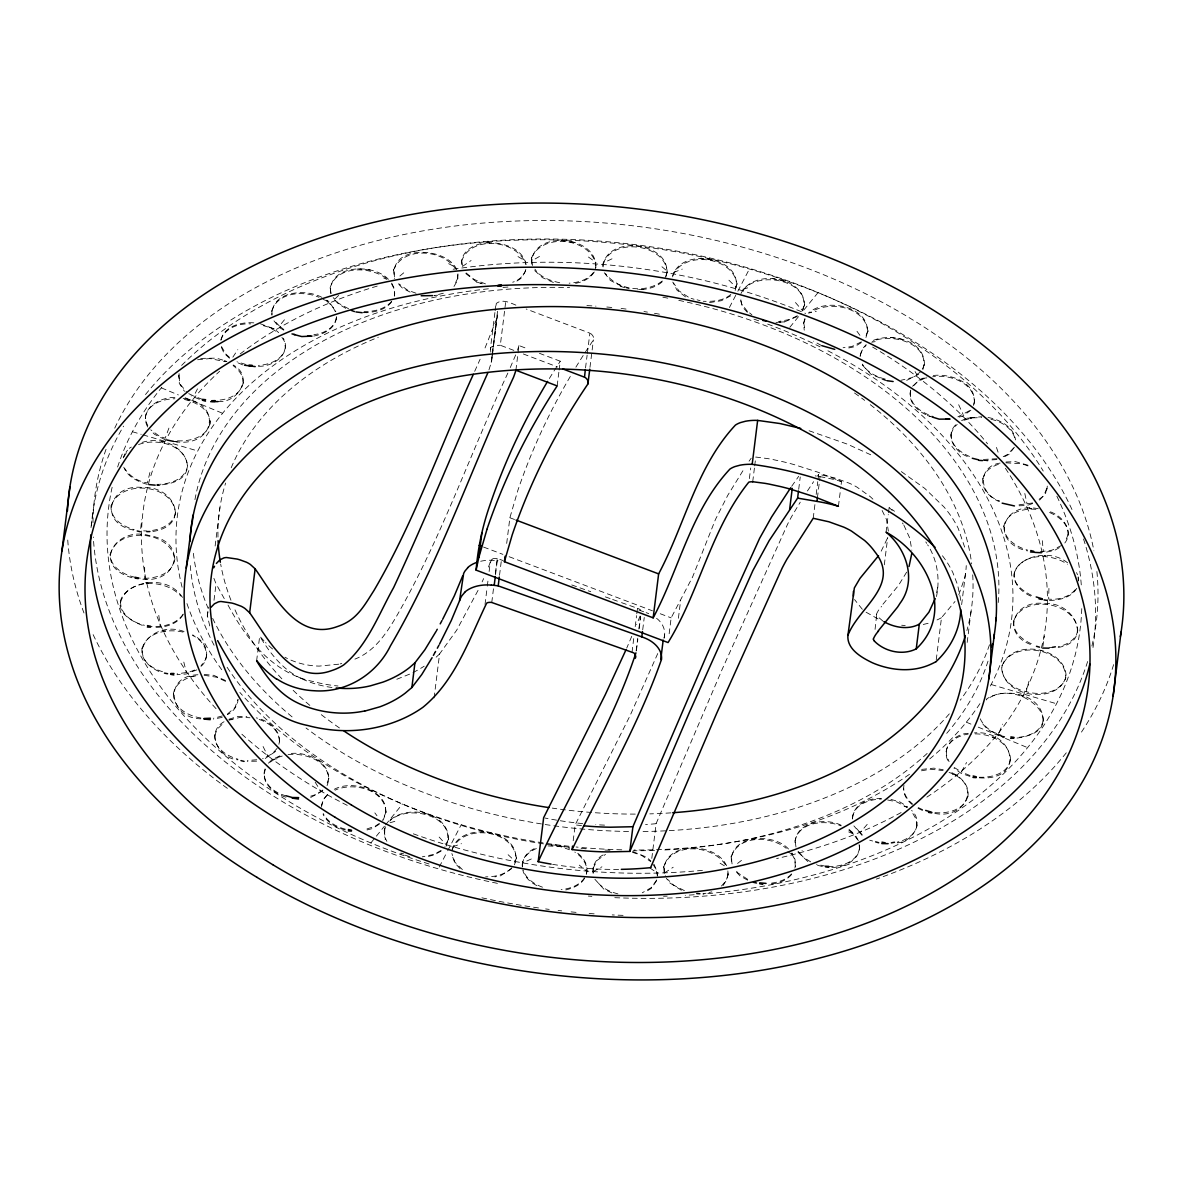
<?xml version="1.0" encoding="UTF-8"?>
<svg xmlns="http://www.w3.org/2000/svg" width="1183" height="1183" viewBox="0 0 1183 1183"><rect width="100%" height="100%" fill="white"/><g stroke="black" fill="none" stroke-linecap="round" stroke-linejoin="round"><path stroke-width="0.75" stroke-dasharray="5 3.75" d="M735.161 290.427C745.867 257.347 679.929 245.413 672.58 276.896M492.172 356.571L491.744 360.416A90.411 60.141 7.1 0 1 491.285 362.397L488.86 370.146M388.423 279.321C372.852 262.493 326.035 264.948 330.959 294.434M394.353 296.268L394.471 288.903L391.691 283.092M955.627 424.874C944.049 436.409 956.248 453.843 969.38 457.096M197.931 674.754C162.751 675.789 169.213 718.362 200.799 718.82M159.912 485.459L156.777 485.193C212.674 482.886 182.404 429.695 141.457 442.575M514.472 864.817C525.725 831.338 462.183 818.769 452.187 849.187M1066.12 675.389C1064.035 646.45 1011.509 638.465 1001.927 666.266C1012.781 638.983 1066.682 648.136 1065.691 678.229C1054.97 705.985 999.546 696.21 1002.06 665.452M841.157 825.246C824.758 816.891 792.462 822.569 795.213 845.978M831.841 867.553C844.233 867.198 860.411 860.204 859.553 845.579M1038.319 508.749C1002.474 501.089 989.165 542.539 1027.465 550.938M1048.922 588.409L1048.67 599.116C1058.474 600.077 1069.55 597.031 1075.82 589.045M1064.818 542.997C1074.948 530.014 1060.811 513.851 1047.546 511.012M804.721 318.789L803.553 323.639L804.248 330.205M865.941 337.51C875.982 308.083 826.769 295.987 808.566 313.081L816.285 311.292M489.777 242.899C476.291 241.923 457.289 251.935 462.287 267.905M494.908 312.549L490.354 349.177L490.841 352.164M515.906 305.14C510.228 302.818 502.893 298.959 496.993 302.937A5.708 3.8 7.1 0 0 496.18 303.913L496.165 307.684M968.256 733.342C954.311 733.49 939.746 748.943 948.958 762.296M979.332 777.837C1026.593 781.268 1014.334 729.497 974.408 732.883M182.493 597.371C156.733 559.367 81.804 603.241 144.311 626.118M179.077 373.621L179.298 383.44L184.459 391.322M218.116 401.584C238.064 403.166 254.153 376.164 233.184 364.985M382.73 820.662C397.592 793.29 352.312 777.113 332.689 790.259M726.569 865.705C715.257 840.64 659.67 841.098 664.284 874.355M723.109 885.505L726.968 879.487L728.21 872.374M120.636 601.526C119.927 614.539 133.221 622.687 144.4 625.289M178.677 375.987L180.274 384.342L186.544 391.913M243.18 383.292C243.935 375.883 238.7 369.747 233.125 365.621M321.525 807.087L322.663 800.595L328.327 793.157M386.057 812.514C384.978 789.268 353.126 781.756 335.07 790.185M461.666 260.497L463.278 268.792M803.671 322.796L805.283 331.122M867.952 331.713C865.453 306.427 828.514 299.964 810.222 312.667M946.341 750.821L946.518 755.138L949.062 761.675M1003.909 525.755C1003.332 538.797 1016.493 547.049 1027.598 550.095M1068.101 535.174C1068.811 523.226 1057.38 515.389 1047.443 511.647M663.707 866.666L665.29 875.42M728.033 875.272L727.87 870.895M1010.548 760.107C1010.371 741.223 987.317 732.247 971.125 734.125M910.762 390.139C906.977 403.654 920.892 414.08 932.411 417.081M1058.164 647.456C1094.482 641.349 1072.981 601.171 1045.373 603.759C1013.373 598.228 999.65 635.345 1033.469 645.445M974.023 404.231C977.779 381.725 947.598 372.053 929.853 376.09M602.827 266.234C607.145 233.095 674.428 242.944 666.162 276.393M522.206 866.222C521.91 857.616 528.771 850.429 536.476 847.723M852.485 819.05C852.485 804.632 869.017 797.593 881.453 798.466M897.305 842.858C912.862 842 924.352 822.096 911.59 810.37M224.031 721.734C204.615 732.647 219.594 758.835 237.887 759.826M321.835 297.332C305.48 288.371 271.351 291.181 271.898 315.225M259.181 719.471C269.34 722.798 280.637 731.331 279.232 743.279C281.303 729.941 267.92 720.21 256.267 717.874M313.746 336.046C324.098 334.183 336.8 327.913 336.504 315.743M152.932 531.478C191.483 525.341 174.566 485.607 143.01 487.559C108.88 483.048 97.464 523.374 134.137 530.221M111.098 505.348C109.738 518.479 123.15 526.672 134.197 529.6M175.483 513.91C174.433 483.729 119.172 478.257 110.98 506.797M209.716 625.925L207.321 615.234A24.725 16.444 7.1 0 1 207.957 612.557L208.652 610.975M214.907 734.436C213.487 747.7 226.781 756.144 237.946 759.205M271.942 310.02L271.957 314.589M336.253 318.981L336.416 316.6M586.28 874.444C588.897 865.246 582.125 856.788 574.834 852.071M667.286 272.815C665.999 243.461 611.774 236.6 602.916 264.474M910.363 391.869C909.062 404.985 922.429 413.192 933.343 416.534M974.408 402.501C974.703 382.538 949.269 374.05 932.648 376.786M663.959 638.095C666.473 630.643 662.406 622.524 656.314 618.117M852.603 818.222L852.78 815.782M1013.624 620.484C1012.264 632.432 1023.561 640.979 1033.602 644.617M1077.609 631.397C1077.077 601.585 1022.201 593.141 1013.402 621.918M916.825 826.355L916.352 819.523L911.472 811.183M1000.108 463.056C976.818 466.546 979.14 494.716 999.487 500.838M1039.591 500.143L1045.639 493.326L1046.999 485.119M1017.01 738.074C1077.683 729.541 1018.489 674.384 986.356 699.937M818.059 292.571L802.237 312.031C814.85 280.327 755.227 268.6 741.652 292.334M788.514 849.024C773.076 831.738 725.815 835.065 732.277 864.891M453.991 286.478L457.289 280.755L457.836 274.707M184.06 631.515C150.152 618.96 120.518 660.158 164.57 672.299M200.992 666.354C212.437 657.009 204.201 640.21 192.533 635.493M456.742 269.709C446.642 246.123 387.965 244.437 394.678 277.665M384.786 828.1L384.623 836.765L387.713 843.021M446.021 846.229C457.984 816.388 407.987 803.08 389.71 821.032M147.698 427.004C137.775 408.372 162.175 395.359 178.16 397.695M142.137 647.885C139.949 660.07 151.38 668.72 161.494 672.536M174.877 441.599C215.188 448.224 223.735 401.806 181.295 398.272M206.433 656.757C208.223 647.219 200.859 638.509 192.592 634.872M132.052 577.718C90.411 565.77 116.067 525.341 149.871 535.736C188.674 541.858 177.613 584.461 141.442 579.019M145.346 418.664L145.642 415.41M209.938 424.268L210.234 421.03M393.555 269.384L394.575 278.523M457.777 278.848L457.925 273.864M448.49 839.753C449.244 811.375 404.956 803.538 388.128 822.081M384.283 830.126L385.274 839.649M804.558 305.791C804.958 276.275 753.216 268.378 740.957 293.532M258.412 366.227C272.711 367.188 291.935 353.821 283.329 338.205M731.212 856.167L731.449 863.427M791.856 853.742L794.946 860.071L795.272 866.71L795.035 859.45L791.959 852.928M982.969 478.272C980.884 489.037 990.289 497.836 999.369 501.681M1046.94 489.318L1047.295 486.095M1043.095 721.275C1043.953 694.791 1005.077 686.007 986.474 699.109M285.99 797.194C274.101 793.763 260.334 782.762 264.992 768.935M327.04 785.63C335.883 763.76 306.042 749.978 288.134 753.955M875.065 629.341L876.692 614.421M321.599 804.824L321.51 805.638L323.58 799.309L328.238 793.985M492.409 355.27L496.771 318.434A90.411 60.141 7.1 0 0 497.23 316.452L497.629 312.164M936.478 596.543C940.16 578.945 937.394 560.017 927.635 544.786M140.688 528.535L141.694 519.677M1067.628 562.871C1039.694 540.232 985.025 573.4 1033.188 596.202M860.248 355.758L861.949 349.458L866.193 344.564M922.932 369.436C930.577 343.44 891.657 332.734 872.67 341.34M903.945 785.246C902.614 792.492 906.977 799.427 912.418 803.804M934.821 813.431C965.609 819.568 982.851 784.181 949.077 772.41M110.108 555.049C116.954 525.858 171.402 530.383 174.833 559.663M174.907 558.82C172.688 575.382 152.296 579.7 138.337 577.955M285.428 346.515C284.171 359.336 269.68 364.793 258.5 365.384M264.075 774.007L265.731 768.018M328.859 778.207L325.99 786.458M531.818 264.208C530.043 229.369 597.918 234.722 595.759 267.654L596.084 264.859M531.374 260.038L531.699 257.243M603.153 854.925C595.507 858.695 590.628 868.174 594.014 876.44M860.13 356.601L860.485 353.806M924.396 365.089C925.431 339.698 889.054 331.698 870.377 341.754M1014.423 572.188C1012.012 584.047 1022.984 593.408 1033.055 597.031M593.186 867.686L593.245 874.976M967.812 796.824C970.267 784.891 959.413 775.249 949.195 771.597M91.002 527.588L93.235 509.636M215.129 546.043L219.934 507.566M207.262 616.239L208.4 607.086M214.005 600.313L216.06 583.825L213.428 577.171M256.622 660.853L259.698 636.143L265.495 642.517M434.102 697.911L439.573 653.962L456.638 630.258L479.071 588.454M495.145 310.715L495.825 305.214M497.54 311.277L491.167 362.9L497.481 314.974M513.851 350.39L500.305 345.273L505.777 301.31M485.015 604.454L487.071 587.966M487.292 586.132L488.209 578.812M489.126 571.478L490.265 562.324L492.084 559.248A4.111 2.736 7.1 0 1 493.207 558.687L493.444 558.613M515.892 370.249L518.967 345.554L526.612 348.453M491.773 602.458L493.592 587.803M495.426 573.149L497.244 558.494L503.086 560.565M495.514 574.761L497.274 560.653L494.479 560.343M499.522 575.293L501.281 561.171L497.274 560.653M506.694 543.396L509.888 517.755L517.696 490.871A1282.032 852.854 7.1 0 1 570.354 376.371M557.163 385.909L558.908 371.802M559.13 370.028L560.239 361.214L539.448 353.318M585.526 367.987L587.123 355.166M587.36 353.333L589.873 333.177L526.198 309.014M589.977 367.351L593.408 339.876M573.193 840.773L575.175 824.891L630.007 715.774L658.044 652.868M586.679 872.596C588.306 863.856 582.317 855.472 574.908 851.449M632.018 652.262L633.837 637.607M635.212 626.62L636.572 615.618M636.809 613.8L637.489 608.299L621.415 602.591M636.143 651.034L637.741 638.214M638.879 629.045L640.476 616.225M636.439 650.399L637.814 639.411M639.175 628.424L640.55 617.422M642.709 629.829L644.247 617.482M664.21 638.066L664.654 634.546M669.164 633.733L671.145 617.866L692.602 576.964L715.493 519.396L727.767 495.322L744.817 467.669M678.406 618.265L680.609 600.624M651.803 858.385L656.136 823.59L722.044 669.608L787.671 524.039A491.773 327.144 7.1 0 1 792.359 515.315L800.255 502.169M749.371 478.597L750.702 468.01M752.713 481.732L754.473 467.625M754.695 465.851L755.789 457.037L768.137 458.664A137.479 91.461 7.1 0 1 772.07 459.374L783.708 461.888A206.153 137.139 7.1 0 1 793.808 464.52L817.483 472.047L841.512 481.585L840.625 488.638M798.702 489.318L800.24 476.971M813.209 518.287L815.043 503.633M816.181 494.464L817.778 481.644M818 479.825L818.68 474.324L834.429 477.828L849.29 483.211A70.433 46.847 7.1 0 1 856.95 487.115L870.082 496.52A84.304 56.074 7.1 0 1 872.906 499.167M817.409 497.851L820.041 476.675L818.828 476.483M838.436 506.28L840.403 490.398M886.067 532.187L888.27 514.546M888.477 512.786L889.143 507.492L894.525 511.278M884.307 564.823L887.723 537.348M936.241 659.818L941.491 617.689L955.006 601.482M961.646 604.631L965.757 571.67M967.176 642.458L971.066 611.315M490.354 349.177L490.708 347.876A5.708 3.8 7.1 0 1 491.507 346.885L494.923 345.466L500.305 345.273M937.587 587.714L936.093 595.478M1042.859 646.628L1044.397 636.04M516.439 857.793L514.561 864.004M737.098 283.713L734.051 291.506M794.976 841.202C799.013 821.357 825.453 819.642 841.054 825.867M859.538 847.856C857.645 861.949 841.128 867.035 828.839 866.414M173.31 694.421C174.7 682.635 187.343 676.765 197.857 675.582M950.969 435.167L951.073 434.531C950.777 445.311 960.596 452.527 969.483 456.461M951.398 432.357L951.265 433.2L954.03 427.329L957.21 424.431M187.609 465.614C185.509 479.603 169.11 484.557 156.851 484.35M330.042 288.09C336.578 265.022 370.131 266.367 386.323 278.33M394.442 295.41L394.738 293.473M946.208 751.634C947.553 741.076 958.614 735.501 968.123 734.155M1010.666 759.279C1008.404 773.416 991.724 777.822 979.435 777.216M1068.234 534.332L1064.937 542.169M728.151 874.459L726.081 880.788L721.438 886.037M1003.79 526.598C1006.556 511.485 1025.262 507.803 1038.186 509.577M663.604 867.479C671.426 840.921 714.739 844.647 726.451 866.518M386.146 811.686L382.819 819.849M868.071 330.856L864.773 338.575M803.553 323.639L805.593 317.636M120.562 602.354C127.882 577.57 166.123 579.064 180.984 596.128M214.759 735.856L217.021 729.379L223.942 722.562M175.616 512.461C173.753 524.38 160.637 529.718 149.96 530.709M278.907 744.27L279.38 741.859M461.577 261.354C470.376 234.796 517.459 239.41 525.903 264.386M522.294 864.344C523.182 856.699 529.673 851.316 536.372 848.551M586.384 873.631L586.857 871.191L579.256 865.113M178.589 376.83L178.944 375.085M243.254 382.449C241.48 393.895 228.733 399.765 218.249 400.135M271.794 311.484C276.822 292.171 303.528 290.397 318.966 297.288M336.401 317.517C334.789 327.942 323.536 333.813 313.894 334.582M852.573 817.187C854.703 804.041 869.742 799.22 881.365 799.087M917.047 824.95C915.76 834.577 906.163 840.241 897.439 842.045M1077.831 629.962C1076.56 639.5 1066.918 644.942 1058.297 646.628M910.156 393.333L910.629 390.981M974.629 401.052L973.387 405.458M142.049 648.713C146.692 631.411 169.08 628.439 183.986 632.343M206.507 655.929L205.206 660.07L201.051 665.733M384.194 830.954L385.51 826.769M448.579 838.939L444.749 846.998M145.568 416.253C148.466 403.507 163.298 398.893 174.877 398.745M731.109 856.98C738.251 834.873 770.872 835.568 786.266 848.344M794.872 868.115L795.39 865.897M210.027 423.425C206.226 438.405 187.698 442.117 174.374 440.564M1043.229 720.447C1040.833 732.188 1027.716 736.743 1017.114 737.453M393.466 270.242C402.782 246.02 442.753 249.184 455.573 268.852M457.865 277.99L454.095 285.621M149.901 472.52L147.417 482.93C138.352 481.585 129.612 476.409 124.777 468.512M804.677 304.933L800.906 312.534M982.836 479.115C984.36 470.849 992.419 465.865 999.975 463.899M1047.059 488.49L1043.288 496.15L1037.624 500.365M220.955 339.698C224.533 325.872 241.509 321.806 253.975 322.87M1001.72 667.641C1001.646 680.58 1014.659 689.334 1026.134 691.626L1028.959 681.29M496.638 318.937L484.143 350.183M593.112 868.307L597.164 860.352L605.489 854.392M1014.319 572.809C1021.935 552.195 1052.101 553.333 1067.406 564.306M967.901 796.203C964.204 810.044 947.45 813.86 934.94 812.617M123.269 457.91L124.807 453.917M860.396 354.442L862.939 348.763L866.074 345.406M924.5 364.438L921.956 370.131M220.896 340.349C224.326 327.972 239.114 323.151 250.692 323.891M531.625 257.894C542.287 232.031 591.929 237.99 595.981 265.717M595.286 268.911L595.833 267.003M525.844 269.413C524.232 275.595 518.701 280.445 512.697 282.219M887.161 538.783L880.122 553.378M1065.824 677.401C1060.722 693.12 1039.946 695.826 1026.134 691.626M452.083 850C462.405 822.939 513.747 829.283 516.365 858.414M672.787 275.609C683.863 249.983 733.445 256.519 737.024 284.364M168.918 428.113L165.191 438.183L159.572 436.276L150.729 429.828M490.265 562.324L487.751 568.816M525.666 270.877L521.185 278.271L515.063 282.264M656.595 880.744L651.389 888.3L644.794 892.44M640.033 616.092L636.631 624.55M515.684 354.915L509.252 369.954M980.219 718.776C983.694 726.214 990.748 731.789 998.556 734.081L1002.592 724.129M123.786 457.037L127.439 451.093M631.737 636.35L626.724 648.121M507.862 373.074C469.976 453.828 441.096 538.96 396.438 616.417C386.309 633.585 374.316 651.596 354.915 659.108M958.807 594.798L964.751 577.644A163.505 108.777 7.1 0 0 966.245 565.607M474.694 371.329L480.106 359.248M482.132 581.873L483.61 578.605M656.698 879.93L651.493 887.487L642.28 892.795M906.651 572.143L898.4 585.541L881.276 606.243M188.733 393.643L193.805 396.083L198.685 386.486M439.248 867.05L446.834 852.396M447.692 850.769L461.193 824.728M729.408 307.521L737.009 292.866M737.852 291.225L749.682 268.437M1014.408 447.233L1009.04 454.316L1002.4 457.865M954.163 767.442L961.409 771.952L966.57 762.488M665.216 277.517L667.463 271.351L659.892 265.036M584.476 878.511C580.173 885.683 571.833 888.551 564.099 890.37M1013.668 448.017L1007.206 454.612L1002.519 457.022M183.128 614.702C177.199 624.447 164.555 627.892 153.76 627.256M749.061 461.193L751.19 458.22M807.427 490.96L813.608 481.688M912.537 386.279L919.428 379.906L926.984 376.859M232.859 357.162L237.813 349.65M791.708 486.272L798.688 476.291M817.409 476.158L818.68 474.324M1076.796 588.306C1070.911 597.977 1058.918 600.313 1048.449 600.55M183.188 614.081C176.193 624.52 162.426 627.301 150.655 626.325M594.295 272.001C589.548 279.41 580.676 283.151 572.188 283.698M593.274 272.682C587.626 279.972 578.014 282.678 569.171 283.181M126.019 452.128L127.527 450.25M584.579 877.697C579.493 885.52 570.029 888.729 561.171 889.586M370.856 842.932L384.416 826.252M385.54 824.862L402.486 804.011M789.815 327.321L801.113 313.421M277.133 748.336L272.297 753.748L262.582 758.761M391.588 301.931C384.83 310.804 372.66 312.667 362.19 312.711M283.876 329.539L279.365 325.961L286.242 317.606M913.69 385.658L917.209 382.035L924.174 378.471M862.215 834.621L860.115 832.551L867.198 824.388M511.736 868.588L500.557 875.804L494.864 876.884M391.662 301.295C384.904 309.236 374.035 311.676 364.039 311.587M791.575 873.882C785.956 880.27 777.349 882.562 769.187 883.42M268.452 763.183L272.194 759.471L282.234 754.769M348.601 308.748L338.456 303.218L334.715 299.255L341.088 292.926M791.457 874.695C785.896 880.951 777.32 883.938 769.113 884.041M810.68 861.86L803.346 857.246L799.634 853.061L802.237 850.607M322.752 790.865L310.7 797.475M436.157 657.171L439.573 653.962M275.683 751.353L265.214 758.495M920.507 371.965L912.211 377.554L900.943 380.305M918.688 374.331L906.696 380.379M662.288 280.977C645.785 293.813 618.162 290.353 605.533 273.613M969.439 410.693L957.89 416.86M970.873 410.19L962.977 416.002L957.786 417.495M730.857 294.404C723.39 300.97 712.787 301.665 703.293 301.266M399.884 276.009L403.994 272.622M511.84 867.76C505.052 874.71 495.041 876.943 485.636 876.84M441.052 851.183L433.954 854.954L425.303 857.246M737.541 863.472L741.726 860.189M379.418 823.353L375.055 826.252L364.083 829.904M662.169 281.82C655.589 287.78 646.317 289.643 637.696 289.776M322.826 790.052L316.201 794.458L307.905 797.046M797.224 316.526L784.492 321.894L775.944 322.412M1061.595 545.452L1052.101 550.139L1040.153 551.781M861.387 341.828L851.893 346.486L843.109 347.743M379.329 824.167L372.438 828.573L363.994 830.717M462.449 266.426L471.1 260.511M227.402 714.059L234.944 707.567L238.034 699.419C237.753 705.985 233.169 711.9 227.343 714.68M270.094 762.177L276.733 757.771L285.029 755.183M664.476 872.95L673.201 867.243M861.268 342.686L854.392 346.752L845.993 348.571M129.317 448.283L131.313 447.056M1059.421 547.611L1054.585 550.376L1043.095 552.831M730.665 295.868L721.334 300.704L709.475 302.597M532.587 265.524L531.581 260.97L540.454 255.912M441.155 850.37L434.013 854.348L422.287 856.847M593.023 871.664L601.925 866.828M797.342 315.684L790.244 319.351L778.562 321.525M961.602 420.63L966.762 418.176L981.727 416.741M194.603 670.022L189.295 672.092L177.139 673.866M611.981 258.826L603.093 263.01L603.108 267.565M531.33 858.962L522.472 862.939L522.472 867.701M196.881 669.844L186.278 673.985L177.051 674.694M138.544 444.571C156.052 437.873 185.642 444.335 187.55 466.25M222.33 715.966L213.502 718.258M228.837 720.033L240.474 717.312L249.924 717.756M673.556 272.46L682.251 269.118M452.852 846.791L461.459 843.656M443.344 293.236L434.383 295.469M396.823 679.249L410.057 673.97A136.548 90.84 7.1 0 0 424.209 666.177M1032.537 503.603L1026.844 505.481L1017.676 505.836M228.925 719.22L237.517 716.573L246.863 716.366M921.453 770.798L930.503 769.246L943.088 770.532M742.909 289.317L751.205 286.789M390.02 822.732L394.93 821.342M928.123 623.308L922.089 624.742M1032.641 502.967L1017.809 504.993M963.938 420.261L972.337 417.895L981.594 417.584M708.987 892.544L711.796 891.864M340.246 663.87L341.739 663.515M200.652 358.405L216.371 358.138L225.376 360.859M997.077 458.723L981.683 459.536M702.939 893.89L706.014 893.224M256.77 759.737L247.365 760.521M338.752 664.195L319.129 666.103A51.668 34.366 7.1 0 1 296.194 662.125A57.242 38.078 7.1 0 1 284.896 657.216M222.197 717.386L213.413 719.087M197.62 359.75L209.938 358.553L225.288 361.702M871.679 342.212L875.183 341.636M996.944 459.566L982.526 460.586M272.194 759.471L278.951 758.48M1040.626 650.783L1041.824 650.635M921.661 769.394L933.816 768.137L943.206 769.719M1005.875 462.834L1021.55 463.692L1030.408 466.753M921.808 378.383L927.871 377.806M229.295 719.87L232.223 719.634M547.995 845.919L560.565 846.688L569.496 849.734M434.752 295.38L437.695 295.218M288.06 754.577C304.297 752.787 327.573 759.915 328.77 779.035M1049.129 647.53L1052.264 647.367M784.492 321.894L778.473 322.16M1006.008 461.991L1015.428 461.651L1030.541 465.925M256.637 761.157L247.277 761.349M189.162 676.454L193.894 676.425M551.219 845.076L557.577 845.076L569.659 848.329M638.628 289.436L644.779 289.465M204.141 675.286L216.622 677.223L227.447 682.221M143.646 530.856L146.81 530.99M486.716 242.752C501.888 242.071 523.832 248.001 526.228 265.717M887.634 799.959L896.877 801.926L907.391 807.501M370.323 269.99L357.71 268.837M204.215 674.458L213.694 675.316L227.52 681.393M901.683 625.23L905.217 625.556M363.95 312.445L367.07 312.741M712.684 260.023L700.114 258.678M822.407 866.518L816.27 864.98M988.042 417.481C999.812 419.595 1013.772 426.797 1015.502 439.928M984.744 460.542L987.835 460.926M260.275 323.743L274.338 328.918L278.67 332.6M574.051 242.426L561.555 240.533M862.244 364.941L871.161 374.449L885.165 379.965M902.821 339.447L890.326 337.362M815.205 475.862L816.403 476.069M632.55 851.509L646.554 857.113L650.842 860.987M825.66 866.252L816.388 864.167M990.97 419.314C1001.809 421.459 1013.742 428.956 1015.369 440.756M992.093 736.891L995.687 737.556M174.285 441.407L177.435 441.998M263.218 325.636L269.044 327.247L276.526 331.639M785.246 281.436L772.928 278.789M409.599 856.581L400.726 853.875M559.722 282.752C550.465 280.755 540.394 277.384 534.908 269.147M286.138 795.789C275.565 793.423 264.12 785.009 264.164 773.194M1001.365 736.21L987.938 729.778L981.077 722.029M202.485 399.381L193.805 396.083M485.474 283.89L474.176 279.484L465.88 272.741M345.303 829.15C336.445 826.843 327.484 821.934 323.181 813.505M882.06 379.462L887.013 380.704M604.276 272.77L610.354 280.415L623.101 287.025M184.371 399.499C195.772 402.028 209.864 409.141 210.101 422.494M626.103 287.809L629.179 288.622M970.045 775.575L961.409 771.952M927.324 415.529L930.237 416.327M890.932 799.397L899.923 801.956L907.524 806.688M200.873 717.992C188.526 716.055 173.28 708.085 173.383 693.785M869.697 840.181L872.61 841.024M269.428 327.499L274.338 328.918M400.83 853.061L403.699 853.889M132.407 431.736L141.235 434.338M142.995 434.856L165.96 441.614M173.029 443.699L197.753 450.974M991.162 684.513L1056.523 703.752M809.068 430.76L847.25 444.113L873.527 456.046M697.098 299.802L700.144 300.733M620.173 286.271L627.153 288.401M199.395 399.307L191.069 395.891M691.094 298.367L694.037 299.269M465.791 273.584L476.645 282.012L482.368 283.802M345.214 829.978C336.283 827.775 327.307 822.865 323.092 814.318M476.645 282.012L483.359 284.186M821.357 345.466L813.638 341.207M969.927 776.388L961.188 773.371L954.03 768.27M135.217 577.304C123.875 574.908 110.285 567.337 110.182 554.221M245.872 364.453L237.014 361.791M904.123 806.244L906.932 807.22M681.393 890.252L669.43 882.666L666.354 878.244M571.744 584.949L590.746 591.692M605.356 596.883L611.197 598.953M612.646 599.485L619.951 602.073M638.924 610.058L644.898 612.188M147.284 484.379C137.864 481.57 127.542 477.015 123.786 467.181M323.166 299.462L328.978 301.576L335.824 311.573M617.925 893.89C609.659 891.686 600.979 887.841 596.306 880.285M632.447 852.322L641.275 855.22L650.768 861.608M885.283 379.122C876.307 376.8 867.243 372.349 862.363 364.098M345.732 308.349L338.397 303.868L333.088 298.471M523.315 353.968L557.592 366.967M509.888 517.755L514.531 519.5M483.551 547.064L502.908 554.369M509.148 556.72L652.454 610.812M660.247 613.74L671.145 617.866M922.681 809.675L917.195 807.072M416.061 293.236L407.514 290.101L398.656 283.669M684.395 890.622L673.719 885.239L667.877 879.59M161.332 387.861L178.352 394.93M185.154 397.754L222.596 413.296M966.319 722.192L971.42 724.307M978.237 727.146L1003.761 737.748M1005.461 738.443L1027.583 747.641M848.714 831.93L855.072 834.606L858.651 841.202M242.707 364.867L236.955 362.427M553.407 282.486L542.45 277.65L534.731 270.611M383.676 277.961L386.959 279.41M998.556 734.081L1001.483 735.382M747.73 879.353L738.088 873.054L734.643 869.135M611.818 892.899L603.803 889.113L594.901 879.294M922.548 810.488L917.076 807.885M165.043 439.647L154.603 434.368L150.67 430.464M542.509 887.206C534.184 884.145 525.844 878.644 522.975 869.801M301.162 678.465C282.737 669.844 269.946 653.149 259.698 636.143M787.76 851.937L793.335 854.732M410.131 292.112L402.531 288.208L396.97 282.53M448.638 263.661L455.736 267.373M747.612 880.167L740.026 875.952L734.525 869.949M720.092 863.25L725.992 866.725M283.802 330.19L279.218 327.425L273.155 319.794M536.801 885.623C530.62 882.459 524.927 877.431 522.886 870.614M518.006 256.578L525.474 261.147M326.774 300.216L328.978 301.576M688.314 297.081L678.953 290.87L673.541 283.033M882.947 621.105L877.461 616.387A5.738 3.815 7.1 0 1 876.529 614.421M866.074 612.202L877.742 618.753A59.49 39.571 7.1 0 0 880.965 620.084M901.342 471.618L924.736 488.387L943.857 506.842A148.038 98.485 7.1 0 1 958.319 528.624L964.648 547.108M862.096 835.435L853.889 825.882M649.925 867.952L657.511 873.172L657.526 875.657M462.39 869.609L454.893 862.141L451.862 853.52M588.439 257.036L596.055 262.478M848.906 830.2L853.15 833.749L857.631 839.767M685.519 296.903L677.031 290.19L672.772 282.116M279.365 325.961L274.367 320.652M229.532 357.384L225.657 353.865L221.162 345.865M807.885 861.564L797.978 852.13M849.024 829.387L855.072 834.606M860.115 832.551L855.132 826.887M749.593 312.918L751.885 314.796M460.069 868.633L454.804 862.954L451.758 854.333M229.458 358.242L223.986 353.126L221.073 346.708M862.333 609.289L854.54 599.559M747.449 311.499L741.608 303.75L740.336 297.199M326.685 301.073L332.453 306.279L335.735 312.416M508.128 854.732L515.537 861.668M889.143 507.492L892.159 510.391M912.285 804.632C907.272 800.654 903.294 794.725 903.575 788.115M728.905 280.208L736.24 287.351M747.331 312.356L742.495 306.944L740.129 298.663M333.177 297.613L334.715 299.255M439.159 837.076L446.183 844.81M798.096 851.302L799.634 853.061M795.449 302.523L802.34 310.464M281.938 337.392L284.231 341L285.34 347.358M374.834 812.898L376.978 815.723M856.995 331.299L860.13 335.632M925.786 541.918L926.733 543.352M652.558 863.62L656.343 869.771L657.423 876.47M391.603 283.95L393.732 287.987L394.664 294.109M902.452 522.96L903.191 524.099M315.181 782.214L320.874 791.353M147.831 425.555L146.012 421.813L145.494 417.2M228.038 605.105C246.375 639.471 272.977 673.231 313.229 681.541A102.906 68.451 7.1 0 0 338.027 686.007M903.901 525.252L909.831 538.28L911.842 550.258M915.065 371.566L916.884 374.671M882.119 510.494L886.481 519.485L888.374 531.108M224.252 598.628L216.06 583.825M654.243 864.536L657.511 873.172M263.084 746.517L267.876 756.218M958.674 404.719L963.184 414.538M1076.545 572.572L1077.506 574.775M996.47 447.44L998.777 454.257M183.809 662.096L186.411 672.565M331.048 293.576L330.116 287.439M795.982 847.043L795.065 840.595M1078.186 576.816L1078.63 581.06M1024.803 493.503L1027.081 504.032M859.095 844.514L859.45 848.477M1078.068 577.644L1078.378 580.084M158.803 615.367L160.178 626.014M1042.297 540.705L1043.332 551.382M531.478 259.181L531.581 260.97M144.651 567.293L144.74 578.014M1113.617 664.624A530.635 352.992 7.1 0 1 1079.443 735.087M1066.282 752.817A530.635 352.992 7.1 0 1 876.278 879.102M623.071 915.361A530.635 352.992 7.1 0 1 612.202 914.917M594.132 913.853A530.635 352.992 7.1 0 1 586.901 913.306M576.062 912.359A530.635 352.992 7.1 0 1 570.635 911.842M561.688 910.88A530.635 352.992 7.1 0 1 558.11 910.481M549.193 909.387A530.635 352.992 7.1 0 1 545.629 908.928M538.502 907.938A530.635 352.992 7.1 0 1 479.559 897.305M227.373 788.351A530.635 352.992 7.1 0 1 91.579 631.278M83.978 612.986A530.635 352.992 7.1 0 1 67.594 537.881M972.722 574.849A379.166 252.245 7.1 0 1 966.895 630.583M670.953 812.854A379.166 252.245 7.1 0 1 649.807 813.874M635.271 814.096A379.166 252.245 7.1 0 1 552.284 808.107M339.447 727.944A379.166 252.245 7.1 0 1 319.321 713.127M309.857 705.393A379.166 252.245 7.1 0 1 291.58 688.787M281.835 678.805A379.166 252.245 7.1 0 1 233.613 606.716M230.966 600.254A379.166 252.245 7.1 0 1 220.674 564.069M217.983 537.082A379.166 252.245 7.1 0 1 225.628 483.063M231.203 467.758A379.166 252.245 7.1 0 1 378.294 337.259M586.901 305.598A379.166 252.245 7.1 0 1 595.951 306.146M606.805 307.018A379.166 252.245 7.1 0 1 612.217 307.521M621.105 308.467A379.166 252.245 7.1 0 1 626.399 309.103M643.966 311.558A379.166 252.245 7.1 0 1 647.456 312.12M654.48 313.303A379.166 252.245 7.1 0 1 659.803 314.249M854.525 393.007A379.166 252.245 7.1 0 1 864.669 400.372M870.289 404.675A379.166 252.245 7.1 0 1 971.687 563.921M91.313 525.917A504.668 335.721 7.1 0 1 123.594 426.131M145.494 394.56A504.668 335.721 7.1 0 1 636.247 245.739A504.668 335.721 7.1 0 1 1073.188 512.195M1083.51 538.96A504.668 335.721 7.1 0 1 1092.663 649.615M988.012 661.149A405.133 269.517 7.1 0 1 944.803 735.501M927.176 753.423A405.133 269.517 7.1 0 1 661.696 850.133M654.524 850.414A405.133 269.517 7.1 0 1 633.156 850.769M609.984 850.266A405.133 269.517 7.1 0 1 602.635 849.926M586.073 848.817A405.133 269.517 7.1 0 1 580.557 848.344M569.57 847.265A405.133 269.517 7.1 0 1 226.471 666.31M214.108 645.282A405.133 269.517 7.1 0 1 190.049 562.221M493.429 558.583A7.364 4.895 7.1 0 1 497.244 558.524M637.474 608.343A6.403 4.259 7.1 0 1 640.683 610.058M656.166 823.679A257.169 171.077 7.1 0 1 645.563 824.566M604.528 825.128A257.169 171.077 7.1 0 1 595.774 824.669M582.657 823.605A257.169 171.077 7.1 0 1 545.067 818.03M618.62 869.387A257.169 171.077 7.1 0 1 552.505 864.329M941.491 617.689A72.459 48.207 7.1 0 1 936.463 620.217M960.552 600.343A163.505 108.777 7.1 0 0 960.226 597.252L957.594 584.875L952.847 572.587A148.038 98.485 7.1 0 0 940.692 553.54M575.884 367.159A1282.032 852.854 7.1 0 1 593.467 339.905A10.1 6.714 7.1 0 0 590.006 333.074M480.682 561.26A31.349 20.85 7.1 0 1 494.479 560.431M646.125 612.617A33.849 22.521 7.1 0 1 648.728 613.666M581.504 825.571A227.861 151.587 7.1 0 1 575.175 824.891M820.041 476.69A123.328 82.041 7.1 0 1 841.512 481.555M549.37 378.501A1307.171 869.579 7.1 0 1 560.284 361.229M518.982 345.554A233.554 155.357 7.1 0 1 517.429 350.257M272.578 648.979A95.719 63.675 7.1 0 1 265.539 642.502M331.979 687.486A73.982 49.213 7.1 0 1 301.133 678.495M876.396 614.347A50.115 33.331 7.1 0 1 881.601 606.391M1096.892 571.522A504.668 335.721 7.1 0 1 1091.362 648.254M1087.635 661.534A504.668 335.721 7.1 0 1 613.4 897.616M591.884 896.344A504.668 335.721 7.1 0 1 588.306 896.063M497.437 883.346A504.668 335.721 7.1 0 1 93.309 536.993M92.984 522.827A504.668 335.721 7.1 0 1 106.1 449.141M114.736 428.157A504.668 335.721 7.1 0 1 637.489 226.352A504.668 335.721 7.1 0 1 1093.891 550.775M989.491 644.75A405.133 269.517 7.1 0 1 960.212 700.247M949.313 713.852A405.133 269.517 7.1 0 1 641.097 831.516M628.557 831.472A405.133 269.517 7.1 0 1 306.042 728.003M292.097 716.898A405.133 269.517 7.1 0 1 212.57 618.191M208.282 608.668A405.133 269.517 7.1 0 1 193.051 550.376M194.944 499.64A405.133 269.517 7.1 0 1 569.6 287.543M662.879 297.229A405.133 269.517 7.1 0 1 668.203 298.22M678.791 300.349A405.133 269.517 7.1 0 1 998.156 603.641M1005.432 468.305A454.908 302.611 7.1 0 1 925.594 797.948M901.121 812.558A454.908 302.611 7.1 0 1 776.625 858.562M702.451 870.348A454.908 302.611 7.1 0 1 412.335 833.453M347.24 805.357A454.908 302.611 7.1 0 1 240.06 732.573M216.045 708.676A454.908 302.611 7.1 0 1 219.654 371.24M240.193 353.939A454.908 302.611 7.1 0 1 379.817 285.325M453.148 269.251A454.908 302.611 7.1 0 1 805.608 313.436M872.655 347.092A454.908 302.611 7.1 0 1 987.554 443.847M827.908 350.804A420.29 279.587 7.1 0 1 988.944 688.683M979.938 703.648A420.29 279.587 7.1 0 1 928.019 760.314M909.461 774.318A420.29 279.587 7.1 0 1 634.014 850M621.755 849.808A420.29 279.587 7.1 0 1 576.077 846.998M569.053 846.259A420.29 279.587 7.1 0 1 239.868 692.425M221.724 669.711A420.29 279.587 7.1 0 1 186.5 602.221M182.093 587.182A420.29 279.587 7.1 0 1 492.069 288.43M502.967 287.439A420.29 279.587 7.1 0 1 510.272 286.892M753.941 319.144A420.29 279.587 7.1 0 1 760.817 321.569M767.634 324.083A420.29 279.587 7.1 0 1 820.1 346.826M1081.765 608.639A489.525 325.65 7.1 0 1 703.146 894.052M694.199 894.747A489.525 325.65 7.1 0 1 685.223 895.324M667.168 896.137A489.525 325.65 7.1 0 1 663.545 896.256M429 863.96A489.525 325.65 7.1 0 1 112.799 484.335M117.635 467.004A489.525 325.65 7.1 0 1 161.864 387.211M181.62 365.414A489.525 325.65 7.1 0 1 633.304 244.423A489.525 325.65 7.1 0 1 1043.229 471.041M1056.877 496.209A489.525 325.65 7.1 0 1 1081.425 587.064M163.21 441.984L161.672 442.043L163.21 441.984M971.79 418.028L966.762 418.176L971.761 418.028M165.827 630.909L162.278 630.672L165.842 630.923M1023.901 695.944L1021.476 695.737L1023.901 695.944M190.537 400.046L187.786 399.736L190.537 400.046M1031.561 508.498L1028.914 508.113L1031.546 508.498M148.052 583.16L145.76 582.746L148.082 583.16M226.885 361.466L224.282 360.919L226.899 361.466M957.224 775.457L952.581 774.214L957.224 775.457M1045.595 555.966L1044.234 555.537L1045.609 555.98M141.442 534.864L140.407 534.45L141.428 534.864"/><path stroke-width="1.5" d="M911.782 553.496L909.047 566.48M61.93 550.967L69.915 486.849M186.219 568.136L191.809 523.256M487.973 372.541C455.928 443.95 426.693 516.616 393.643 587.567C378.797 613.977 367.795 645.075 343.795 664.861A52.244 34.765 7.1 0 1 338.974 667.626A53.974 35.904 7.1 0 1 331.817 670.554C291.476 685.386 268.911 639.826 249.657 612.779L255.129 568.831L250.471 564.557A22.788 15.157 7.1 0 0 246.522 562.25L240.09 559.884A75.446 50.189 7.1 0 0 237.265 559.086L226.471 557.518A9.863 6.566 7.1 0 0 223.838 557.932L219.905 559.84L216.371 563.448M364.808 711.087L379.832 706.828A109.442 72.799 7.1 0 0 405.281 693.105L411.876 687.515L414.952 662.805L424.86 649.807L435.95 631.589M439.588 643.981L451.241 620.587L459.566 600.698L463.632 573.504A37.279 24.799 7.1 0 1 465.082 570.916L467.788 567.736M752.713 481.806A9.893 6.58 7.1 0 0 748.913 482.102A4.969 3.312 7.1 0 0 748.558 482.457C710.554 529.984 699.582 591.441 668.07 642.561L476.098 570.117C477.902 547.788 482.62 525.755 490.058 504.638A1307.171 869.579 7.1 0 1 547.611 381.399M476.098 570.117L478.804 557.504L481.88 532.808M798.481 491.078L797.608 498.132L769.201 540.572L752.92 570.502L689.423 712.314L629.829 851.42L607.308 851.908A227.861 151.587 7.1 0 1 572.099 849.586C602.472 786.488 638.406 725.49 661.563 659.242C662.332 649.452 654.007 641.866 645.637 638.362A33.849 22.521 7.1 0 0 641.822 636.883L498.206 585.881L494.198 585.348L495.293 576.52M498.206 585.881L499.3 577.053M935.028 547.271C886.333 499.67 818.947 473.377 752.181 464.342A37.693 25.065 7.1 0 0 740.04 465.185L735.072 466.531A25.346 16.858 7.1 0 0 729.97 469.03C690.976 510.716 679.397 568.668 653.164 617.851L504.402 561.703L505.097 556.217M504.402 561.703L512.224 534.834A1282.032 852.854 7.1 0 1 587.995 383.854A10.1 6.714 7.1 0 0 584.535 377.037L585.304 369.821M587.936 383.839L589.755 369.185M572.099 849.601L572.528 846.067M625.984 649.807L605.208 694.85L543.648 817.704L538.176 861.668C570.31 792.004 611.862 725.785 635.922 652.853M641.822 636.883L642.487 631.589M653.164 617.851L658.635 573.888C684.868 524.72 696.462 466.767 735.442 425.067A25.346 16.858 7.1 0 1 740.543 422.568L745.512 421.237A37.693 25.065 7.1 0 1 757.667 420.409L780.026 423.544L800.743 428.423M629.829 851.42L632.905 826.725L706.902 654.894L759.649 538.28L771.538 517.06L790.732 487.692M660.765 659.508L663.19 640.107M752.181 464.342L757.652 420.379M789.608 509.577L792.255 488.402M817.409 497.851L816.965 501.385L797.608 498.132M936.019 661.652A72.459 48.207 7.1 0 1 930.977 664.181C916.884 670.746 900.559 671.027 885.653 667.256A59.49 39.571 7.1 0 1 872.27 662.717C861.697 657.585 846.777 649.216 847.915 635.404L854.363 587.921L859.967 578.398L878.525 555.714M874.385 641.097C884.766 651.715 902.703 655.722 916.234 648.861L919.309 624.166L928.936 612.158L935.206 598.539M988.796 678.983L994.385 634.103M1113.085 696.151L1121.07 632.033M853.387 591.441L853.431 596.143M847.915 635.404C858.355 607.441 901.476 584.86 874.681 551.529A84.304 56.074 7.1 0 0 864.596 540.483L851.479 531.078A70.433 46.847 7.1 0 0 843.819 527.16L828.943 521.792L813.209 518.287L786.887 559.278A491.773 327.144 7.1 0 0 782.2 568.003L716.573 713.556L650.65 867.553M478.804 557.504L486.982 529.333M459.566 600.698L460.557 598.199A37.279 24.799 7.1 0 1 462.006 595.611L464.712 592.432M462.642 576.003L454.316 595.877L442.679 619.271M473.348 374.346C440.253 446.405 414.139 521.954 373.932 590.554C366.878 601.496 360.386 613.504 349.266 620.898A52.244 34.765 7.1 0 1 344.445 623.663A53.974 35.904 7.1 0 1 337.288 626.591C296.948 641.423 274.382 595.862 255.129 568.831M213.753 567.796L214.537 566.273M442.028 620.484L440.209 623.87M438.952 645.179L437.326 648.21M435.566 651.449L434.974 652.528M434.575 653.253L433.392 655.367M437.252 629.267L436.468 630.657M432.091 657.689L421.784 674.502L411.876 687.515M210.899 607.411L214.419 603.788L218.367 601.896A9.863 6.566 7.1 0 1 220.999 601.482L231.779 603.049A75.446 50.189 7.1 0 1 234.618 603.848L241.051 606.199A22.788 15.157 7.1 0 1 244.999 608.52L249.657 612.779M878.2 630.938L897.483 607.204A176.666 117.516 7.1 0 0 899.967 603.389C917.18 580.454 906.592 548.912 886.067 532.187C926.629 553.984 955.391 612.129 916.234 648.861M936.019 661.652C947.524 650.99 956.056 637.016 959.28 621.593A163.505 108.777 7.1 0 0 960.773 609.556M414.952 662.805L410.131 667.079A109.235 72.666 7.1 0 1 382.908 682.133L370.486 685.815A73.982 49.213 7.1 0 1 336.209 687.974M919.309 624.166C908.16 630.11 894.422 627.582 883.849 621.652M891.39 842.858L894.496 842.266M1052.264 647.367L1055.369 646.805M498.058 285.295L501.208 284.822M210.411 718.214L204.038 718.465M432.727 295.602L421.163 295.765M632.905 826.725L610.384 827.213A227.861 151.587 7.1 0 1 583.618 825.778M298.648 797.608L292.275 797.505L286.138 795.789M312.031 336.12L301.724 336.563L293.813 334.449M1010.652 738.325L1013.861 738.207M211.92 400.726L215.099 400.623M146.751 531.625L149.886 531.551M307.58 336.12L310.715 336.076M210.678 401.673L218.116 401.584M950.097 419.063L939.184 419.152L932.411 417.081M255.232 366.612L244.511 365.222M170.781 673.497L173.99 673.497M893.135 381.532L887.013 380.704M362.19 312.711L355.95 311.942M888.152 843.656L881.779 843.583M945.779 418.959L948.899 419.004M1049.025 648.166L1042.622 648.062M759.737 882.858L766.066 883.39M147.387 627.049L150.581 627.153M211.861 401.362L215.01 401.466M348.29 830.924L351.469 831.072M825.66 866.252L828.839 866.414M696.728 893.594L699.878 893.742M497.969 286.138L501.03 286.301M1034.696 552.387L1041.424 552.742M978.977 460.364L982.526 460.586M155.195 485.148L148.866 484.572M972.958 777.423L976.152 777.63M1030.511 551.973L1033.705 552.18M248.992 365.089L252.171 365.325M491.403 585.053L494.198 585.348M210.263 719.634L203.964 719.101M752.713 481.732L765.061 483.359A137.479 91.461 7.1 0 1 768.994 484.069L780.632 486.597A206.153 137.139 7.1 0 1 790.732 489.215L814.407 496.742L838.436 506.28A123.328 82.041 7.1 0 0 816.965 501.4M202.485 399.381L205.62 399.691M825.571 866.873L828.721 867.228M978.43 459.803L972.293 458.25M1044.027 599.929L1046.97 600.343M135.143 578.147L138.278 578.576M248.933 365.724L252.083 366.168M298.5 799.028L292.201 798.126M1010.874 736.905L1013.994 737.379M1014.467 505.954L1002.164 503.159M928.551 812.366L931.672 812.898M1039.044 598.909L1042.179 599.456M834.754 349.355L821.801 345.658M170.707 674.325L173.857 674.931M164.496 673.127L167.587 673.719M881.986 842.178L885.106 842.814M166.759 439.987L173.605 441.392M135.217 577.304L138.337 577.955M762.798 320.445L765.874 321.096M759.619 883.686L762.739 884.352M753.438 882.311L756.514 883.006M147.52 625.615L150.655 626.325M1001.365 736.21L1004.441 736.905M348.438 829.52L351.558 830.244M931.775 812.277L925.668 810.414M1042.282 598.82L1036.19 596.942M137.213 530.99L140.348 531.744M291.994 333.917L295.011 334.656M240.962 760.61L244.082 761.394M973.18 776.004L976.286 776.817M1030.733 550.524L1033.838 551.352M875.627 841.867L878.688 842.74M1036.471 646.302L1039.532 647.175M202.411 400.224L205.487 401.155M351.455 310.478L354.471 311.573M516.084 520.091L658.635 573.888M479.174 545.422L481.363 546.235M562.945 368.992L584.387 377.14M276.467 678.761L280.43 681.171A57.302 38.122 7.1 0 0 294.848 687.412A51.594 34.322 7.1 0 0 314.308 690.754C346.294 693.12 376.445 674.295 390.42 645.903C440.165 560.668 472.017 466.575 513.511 377.303A233.554 155.357 7.1 0 0 515.906 370.249L557.163 385.909A1307.171 869.579 7.1 0 0 486.938 529.333M635.079 654.066L635.759 656.535A10.81 7.202 7.1 0 1 635.227 658.354M256.622 660.853C266.589 677.341 278.863 693.563 296.489 702.362A73.523 48.917 7.1 0 0 364.719 710.939M217.657 640.624C237.679 677.489 263.558 716.617 307.757 725.504A102.906 68.451 7.1 0 0 332.556 729.97C357.074 732.425 382.227 728.314 404.586 717.918A136.548 90.84 7.1 0 0 422.982 707.242C455.1 680.979 469.193 639.411 486.612 603.212A4.111 2.736 7.1 0 1 487.736 602.635L487.973 602.576A7.364 4.895 7.1 0 1 491.758 602.487L632.018 652.262A6.403 4.259 7.1 0 1 635.212 654.007M67.431 511.071A530.635 352.992 7.1 0 1 634.99 208.652A530.635 352.992 7.1 0 1 1120.316 636.631M965.358 635.818A379.166 252.245 7.1 0 1 672.698 812.736M548.779 807.59A379.166 252.245 7.1 0 1 344.002 731.035M220.363 562.25A379.166 252.245 7.1 0 1 218.086 540.557M1089.809 664.018A504.668 335.721 7.1 0 1 548.084 911.368A504.668 335.721 7.1 0 1 90.766 534.834M992.611 643.729A405.133 269.517 7.1 0 1 991.842 647.175M189.931 541.474A405.133 269.517 7.1 0 1 624.151 310.952A405.133 269.517 7.1 0 1 993.631 638.524M650.694 867.642A257.169 171.077 7.1 0 1 621.312 869.342M551.071 864.093A257.169 171.077 7.1 0 1 538.161 861.697M467.625 567.648A31.349 20.85 7.1 0 1 477.4 562.176M276.216 678.924A105.154 69.945 7.1 0 1 256.874 660.765M464.535 592.343A31.349 20.85 7.1 0 1 491.403 585.127M874.444 641.068A5.738 3.815 7.1 0 1 873.453 639.116M873.32 639.057A50.115 33.331 7.1 0 1 878.525 631.086M996.337 617.511A405.133 269.517 7.1 0 1 995.716 620.957M192.326 522.221A405.133 269.517 7.1 0 1 192.829 515.241M257.051 877.387A530.635 352.992 7.1 0 0 1109.772 713.29A530.635 352.992 7.1 0 0 395.699 280.016A530.635 352.992 7.1 0 0 257.051 877.387M351.366 804.943A379.166 252.245 7.1 0 0 960.7 687.678A379.166 252.245 7.1 0 0 450.442 378.072A379.166 252.245 7.1 0 0 351.366 804.943M273.214 864.965A504.668 335.721 7.1 0 0 1084.22 708.898A504.668 335.721 7.1 0 0 405.089 296.829A504.668 335.721 7.1 0 0 273.214 864.965M335.203 817.349A405.133 269.517 7.1 0 0 986.252 692.07A405.133 269.517 7.1 0 0 441.067 361.259A405.133 269.517 7.1 0 0 335.203 817.349"/></g></svg>
